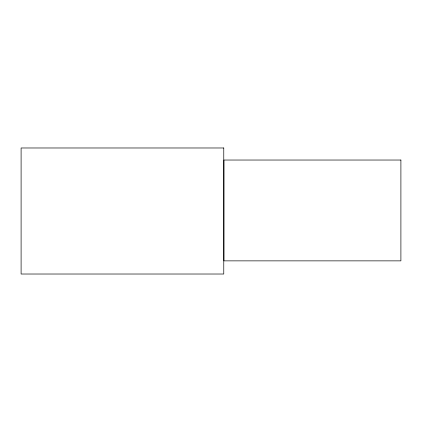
<?xml version="1.0" encoding="UTF-8"?>
<svg xmlns="http://www.w3.org/2000/svg" width="422" height="422" viewBox="0 0 422 422"><rect width="100%" height="100%" fill="white"/><g stroke="black" fill="none" stroke-linecap="round" stroke-linejoin="round"><path stroke-width="0.63" d="M223.771 147.98L21.1 147.98L21.1 274.02L223.771 274.02L223.771 147.98M400.9 160.033L223.94 160.033L223.94 260.865L400.9 260.865L400.9 160.033"/></g></svg>
